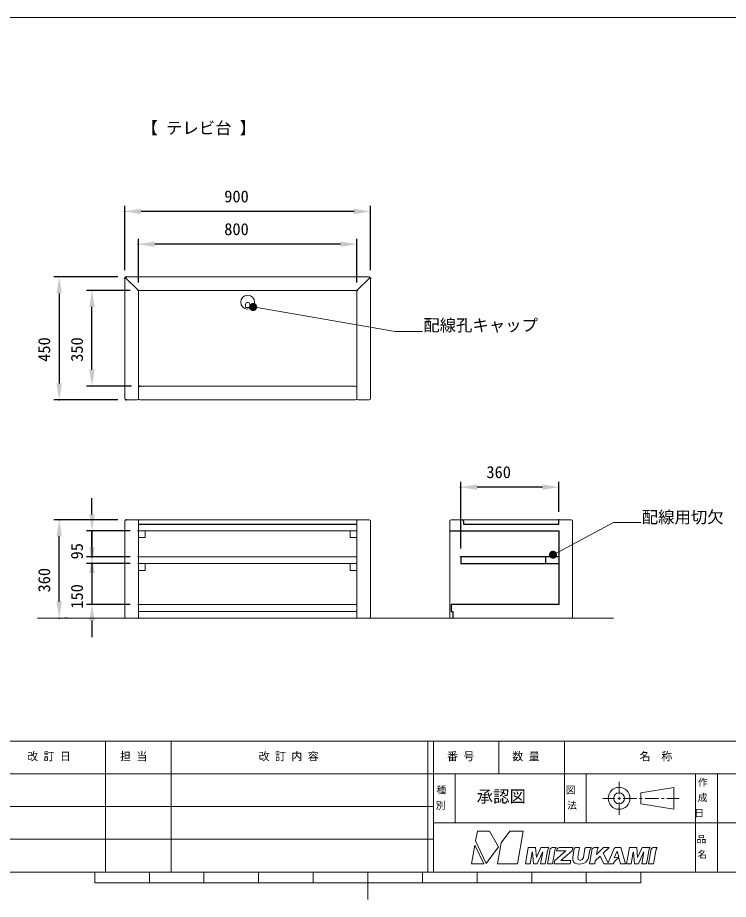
# Model space of a CAD drawing. Units: millimetres, scale not verified. Extents: x -203 to 203, y -143 to 143.
# Drawn here: x -64.1 to 66, y -143 to 18.5 of the extents above; entities that cross this region are included whole.
import ezdxf
from ezdxf.enums import TextEntityAlignment as Align

# ---------------------------------------------------------------- set-up
doc = ezdxf.new("R2010")
doc.units = ezdxf.units.MM
doc.header["$LTSCALE"] = 0.5
doc.header["$PDMODE"] = 32
doc.header["$PDSIZE"] = 0.1
for name, color, linetype, lineweight in [('0-1_DIMENSION_LINES$02_DIMENSI', 7, 'Continuous', 25), ('0-3_図面_FORMAT$03_TEXT', 7, 'Continuous', 18), ('0-4_図面_FORMAT$01_WAKU$SUB_LINE', 7, 'Continuous', 18), ('0-5_図面_FORMAT$01_WAKU$OUT_LINE', 6, 'Continuous', 18), ('0-6_図面_FORMAT$02_LOGO$01_MZ_LO', 7, 'Continuous', 18), ('0-8_DIMENSION_LINES$03_LINES', 7, 'Continuous', 18), ('0-9_DIMENSION_LINES$05_HIDE_LI', 7, 'Continuous', 25)]:
    doc.layers.add(name, color=color, linetype=linetype, lineweight=lineweight)
doc.layers.add('0-2_DEFPOINTS', color=7, linetype='Continuous')
doc.styles.add('ＭＳ ゴシック', font='')
doc.styles.get('ＭＳ ゴシック').set_extended_font_data('MS Gothic')

# ---------------------------------------------------------------- blocks, each defined once
blk = doc.blocks.new('D14')
at = {"layer": '0-1_DIMENSION_LINES$02_DIMENSI'}
for p, q in [((6679, 3503), (6679, 3508.999)), ((6693, 3497), (6677, 3497)), ((6679, 3497), (6679, 3482)), ((6693, 3482), (6677, 3482)), ((6679, 3476), (6679, 3470.001))]:
    blk.add_line(p, q, dxfattribs=at)
for points in [[(6678, 3503), (6680, 3503), (6679, 3497)], [(6680, 3476), (6678, 3476), (6679, 3482)]]:
    blk.add_solid(points, dxfattribs=at)
at = {"layer": '0-2_DEFPOINTS'}
for p in [(6696, 3497), (6679, 3482), (6696, 3482)]:
    blk.add_point(p, dxfattribs=at)
at = {"layer": '0-1_DIMENSION_LINES$02_DIMENSI', "style": 'ＭＳ ゴシック'}
blk.add_text('150', height=4.399, rotation=90, dxfattribs=at).set_placement((6677, 3480.5), align=Align.BOTTOM_LEFT)
blk = doc.blocks.new('D15')
at = {"layer": '0-1_DIMENSION_LINES$02_DIMENSI'}
for p, q in [((6688.5, 3513), (6665, 3513)), ((6667, 3483), (6667, 3507)), ((6670, 3477), (6669, 3477))]:
    blk.add_line(p, q, dxfattribs=at)
for points in [[(6668, 3507), (6666, 3507), (6667, 3513)], [(6666, 3483), (6668, 3483), (6667, 3477)]]:
    blk.add_solid(points, dxfattribs=at)
at = {"layer": '0-2_DEFPOINTS'}
for p in [(6667, 3513), (6691.5, 3513), (6667, 3477)]:
    blk.add_point(p, dxfattribs=at)
at = {"layer": '0-1_DIMENSION_LINES$02_DIMENSI', "style": 'ＭＳ ゴシック'}
blk.add_text('360', height=4.399, rotation=90, dxfattribs=at).set_placement((6665, 3486.429), align=Align.BOTTOM_LEFT)
blk = doc.blocks.new('D16')
at = {"layer": '0-1_DIMENSION_LINES$02_DIMENSI'}
for p, q in [((6679, 3515), (6679, 3520.999)), ((6693, 3509), (6677, 3509)), ((6679, 3509), (6679, 3499.5)), ((6693, 3499.5), (6677, 3499.5)), ((6679, 3493.5), (6679, 3487.501))]:
    blk.add_line(p, q, dxfattribs=at)
for points in [[(6678, 3515), (6680, 3515), (6679, 3509)], [(6680, 3493.5), (6678, 3493.5), (6679, 3499.5)]]:
    blk.add_solid(points, dxfattribs=at)
at = {"layer": '0-2_DEFPOINTS'}
for p in [(6696, 3509), (6679, 3499.5), (6696, 3499.5)]:
    blk.add_point(p, dxfattribs=at)
at = {"layer": '0-1_DIMENSION_LINES$02_DIMENSI', "style": 'ＭＳ ゴシック'}
blk.add_text('95', height=4.399, rotation=90, dxfattribs=at).set_placement((6677, 3498.536), align=Align.BOTTOM_LEFT)
blk = doc.blocks.new('D17')
at = {"layer": '0-1_DIMENSION_LINES$02_DIMENSI'}
for p, q in [((6814, 3502.5), (6814, 3527)), ((6844, 3525), (6820, 3525)), ((6850, 3516), (6850, 3527))]:
    blk.add_line(p, q, dxfattribs=at)
for points in [[(6820, 3526), (6820, 3524), (6814, 3525)], [(6844, 3524), (6844, 3526), (6850, 3525)]]:
    blk.add_solid(points, dxfattribs=at)
at = {"layer": '0-2_DEFPOINTS'}
for p in [(6814, 3525), (6850, 3513), (6814, 3499.5)]:
    blk.add_point(p, dxfattribs=at)
at = {"layer": '0-1_DIMENSION_LINES$02_DIMENSI', "style": 'ＭＳ ゴシック'}
blk.add_text('360', height=4.399, dxfattribs=at).set_placement((6823.429, 3527), align=Align.BOTTOM_LEFT)
blk = doc.blocks.new('D18')
at = {"layer": '0-1_DIMENSION_LINES$02_DIMENSI'}
for p, q in [((6691, 3604.5), (6691, 3628)), ((6781, 3604.5), (6781, 3628)), ((6775, 3626), (6697, 3626))]:
    blk.add_line(p, q, dxfattribs=at)
for points in [[(6697, 3627), (6697, 3625), (6691, 3626)], [(6775, 3625), (6775, 3627), (6781, 3626)]]:
    blk.add_solid(points, dxfattribs=at)
at = {"layer": '0-2_DEFPOINTS'}
for p in [(6691, 3626), (6691, 3601.5), (6781, 3601.5)]:
    blk.add_point(p, dxfattribs=at)
at = {"layer": '0-1_DIMENSION_LINES$02_DIMENSI', "style": 'ＭＳ ゴシック'}
blk.add_text('900', height=4.399, dxfattribs=at).set_placement((6727.429, 3628), align=Align.BOTTOM_LEFT)
blk = doc.blocks.new('D19')
at = {"layer": '0-1_DIMENSION_LINES$02_DIMENSI'}
for p, q in [((6696, 3600), (6696, 3616)), ((6776, 3600), (6776, 3616)), ((6770, 3614), (6702, 3614))]:
    blk.add_line(p, q, dxfattribs=at)
for points in [[(6702, 3615), (6702, 3613), (6696, 3614)], [(6770, 3613), (6770, 3615), (6776, 3614)]]:
    blk.add_solid(points, dxfattribs=at)
at = {"layer": '0-2_DEFPOINTS'}
for p in [(6696, 3614), (6696, 3597), (6776, 3597)]:
    blk.add_point(p, dxfattribs=at)
at = {"layer": '0-1_DIMENSION_LINES$02_DIMENSI', "style": 'ＭＳ ゴシック'}
blk.add_text('800', height=4.399, dxfattribs=at).set_placement((6727.429, 3616), align=Align.BOTTOM_LEFT)
blk = doc.blocks.new('D20')
at = {"layer": '0-1_DIMENSION_LINES$02_DIMENSI'}
for p, q in [((6688.5, 3602), (6665, 3602)), ((6667, 3596), (6667, 3563)), ((6688.5, 3557), (6665, 3557))]:
    blk.add_line(p, q, dxfattribs=at)
for points in [[(6668, 3596), (6666, 3596), (6667, 3602)], [(6666, 3563), (6668, 3563), (6667, 3557)]]:
    blk.add_solid(points, dxfattribs=at)
at = {"layer": '0-2_DEFPOINTS'}
for p in [(6691.5, 3602), (6667, 3557), (6691.5, 3557)]:
    blk.add_point(p, dxfattribs=at)
at = {"layer": '0-1_DIMENSION_LINES$02_DIMENSI', "style": 'ＭＳ ゴシック'}
blk.add_text('450', height=4.399, rotation=90, dxfattribs=at).set_placement((6665, 3570.929), align=Align.BOTTOM_LEFT)
blk = doc.blocks.new('D21')
at = {"layer": '0-1_DIMENSION_LINES$02_DIMENSI'}
for p, q in [((6693, 3597), (6677, 3597)), ((6679, 3568), (6679, 3591)), ((6693.5, 3562), (6677, 3562))]:
    blk.add_line(p, q, dxfattribs=at)
for points in [[(6680, 3591), (6678, 3591), (6679, 3597)], [(6678, 3568), (6680, 3568), (6679, 3562)]]:
    blk.add_solid(points, dxfattribs=at)
at = {"layer": '0-2_DEFPOINTS'}
for p in [(6679, 3597), (6696, 3597), (6696.5, 3562)]:
    blk.add_point(p, dxfattribs=at)
at = {"layer": '0-1_DIMENSION_LINES$02_DIMENSI', "style": 'ＭＳ ゴシック'}
blk.add_text('350', height=4.399, rotation=90, dxfattribs=at).set_placement((6677, 3570.929), align=Align.BOTTOM_LEFT)
blk = doc.blocks.new('_X65')
at = {"layer": '0-3_図面_FORMAT$03_TEXT', "style": 'ＭＳ ゴシック'}
for s, p in [('品', (6900.35, 3394.002)), ('名', (6900.651, 3388.38))]:
    blk.add_text(s, height=2.566, dxfattribs=at).set_placement(p, align=Align.BOTTOM_LEFT)
blk = doc.blocks.new('_X64')
at = {"layer": '0-3_図面_FORMAT$03_TEXT', "style": 'ＭＳ ゴシック'}
for s, p in [('種', (6805.127, 3412.002)), ('別', (6804.903, 3406.38))]:
    blk.add_text(s, height=2.566, dxfattribs=at).set_placement(p, align=Align.BOTTOM_LEFT)
blk = doc.blocks.new('_X63')
at = {"layer": '0-3_図面_FORMAT$03_TEXT', "style": 'ＭＳ ゴシック'}
for s, p in [('図', (6852.487, 3412.002)), ('法', (6852.977, 3406.38))]:
    blk.add_text(s, height=2.566, dxfattribs=at).set_placement(p, align=Align.BOTTOM_LEFT)
blk = doc.blocks.new('_X62')
at = {"layer": '0-3_図面_FORMAT$03_TEXT', "style": 'ＭＳ ゴシック'}
for s, p in [('作', (6900.875, 3414.813)), ('成', (6900.801, 3409.191)), ('日', (6899.482, 3403.568))]:
    blk.add_text(s, height=2.566, dxfattribs=at).set_placement(p, align=Align.BOTTOM_LEFT)
blk = doc.blocks.new('U74')
at = {"layer": '0-1_DIMENSION_LINES$02_DIMENSI', "color": 1}
for points in [[(6737.25, 3589.701), (6736.701, 3591.75), (6737.25, 3592.299)], [(6738, 3589.5), (6737.25, 3592.299), (6738, 3592.5)], [(6737.25, 3589.701), (6737.25, 3592.299), (6738, 3589.5)], [(6738, 3589.5), (6738, 3592.5), (6738.75, 3589.701)], [(6738.75, 3589.701), (6738, 3592.5), (6738.75, 3592.299)], [(6738.75, 3589.701), (6738.75, 3592.299), (6739.299, 3590.25)], [(6739.299, 3590.25), (6738.75, 3592.299), (6739.299, 3591.75)], [(6736.701, 3590.25), (6736.5, 3591), (6736.701, 3591.75)], [(6736.701, 3590.25), (6736.701, 3591.75), (6737.25, 3589.701)], [(6739.299, 3590.25), (6739.299, 3591.75), (6739.5, 3591)]]:
    blk.add_solid(points, dxfattribs=at)
blk = doc.blocks.new('U75')
at = {"layer": '0-1_DIMENSION_LINES$02_DIMENSI', "color": 1}
for points in [[(6847.075, 3498.951), (6846.526, 3501), (6847.075, 3501.549)], [(6847.825, 3498.75), (6847.075, 3501.549), (6847.825, 3501.75)], [(6847.075, 3498.951), (6847.075, 3501.549), (6847.825, 3498.75)], [(6847.825, 3498.75), (6847.825, 3501.75), (6848.575, 3498.951)], [(6848.575, 3498.951), (6847.825, 3501.75), (6848.575, 3501.549)], [(6848.575, 3498.951), (6848.575, 3501.549), (6849.124, 3499.5)], [(6849.124, 3499.5), (6848.575, 3501.549), (6849.124, 3501)], [(6846.526, 3499.5), (6846.325, 3500.25), (6846.526, 3501)], [(6846.526, 3499.5), (6846.526, 3501), (6847.075, 3498.951)], [(6849.124, 3499.5), (6849.124, 3501), (6849.325, 3500.25)]]:
    blk.add_solid(points, dxfattribs=at)

msp = doc.modelspace()

# ---------------------------------------------------------------- linework, layer by layer
at = {"layer": '0-1_DIMENSION_LINES$02_DIMENSI', "color": 1, "lineweight": 18}
for points in [[(-21, -34.5), (5, -39), (10, -39)], [(33.9123, -79.875), (45, -74), (50, -74)]]:
    msp.add_lwpolyline(points, dxfattribs=at)
at = {"layer": '0-3_図面_FORMAT$03_TEXT'}
for p, q in [((46, -123.75), (46, -121.5)), ((56, -122.5), (50, -123.5)), ((56, -126.5), (56, -122.5)), ((46, -124.75), (46, -124.25)), ((50, -123.5), (50, -125.5)), ((45.25, -124.5), (43, -124.5)), ((46.25, -124.5), (45.75, -124.5)), ((46, -127.5), (46, -125.25)), ((49.25, -124.5), (46.75, -124.5)), ((50.25, -124.5), (49.75, -124.5)), ((50, -125.5), (56, -126.5)), ((53.25, -124.5), (50.75, -124.5)), ((54.25, -124.5), (53.75, -124.5)), ((57, -124.5), (54.75, -124.5))]:
    msp.add_line(p, q, dxfattribs=at)
for radius in [2, 1]:
    msp.add_circle((46, -124.5), radius, dxfattribs=at)
at = {"layer": '0-4_図面_FORMAT$01_WAKU$SUB_LINE'}
for p, q in [((-48, -114), (-48, -138)), ((-36, -114), (-36, -138)), ((24, -114), (24, -120)), ((36, -129), (36, -114)), ((16, -129), (16, -120)), ((40, -120), (40, -129)), ((60, -138), (60, -120)), ((64, -138), (64, -120)), ((12, -126), (-78, -126)), ((12, -129), (144, -129)), ((12, -132), (-78, -132))]:
    msp.add_line(p, q, dxfattribs=at)
at = {"layer": '0-5_図面_FORMAT$01_WAKU$OUT_LINE'}
for p, q in [((198, -114), (-198, -114)), ((11, -114), (11, -138)), ((12, -114), (12, -138)), ((198, -120), (-78, -120)), ((-198, -138), (198, -138)), ((-50, -140), (-50, -138)), ((-40, -140), (-40, -138)), ((-30, -140), (-30, -138)), ((-20, -140), (-20, -138)), ((-10, -140), (-10, -138)), ((0, -138), (0, -143)), ((10, -140), (10, -138)), ((20, -140), (20, -138)), ((30, -140), (30, -138)), ((40, -140), (40, -138)), ((50, -140), (50, -138)), ((-50, -140), (50, -140))]:
    msp.add_line(p, q, dxfattribs=at)
at = {"layer": '0-6_図面_FORMAT$02_LOGO$01_MZ_LO'}
for p, q in [((37.5368, -133.5001), (35.0653, -133.5001)), ((46.3372, -133.5001), (45.4679, -133.5001)), ((40.3739, -135.4237), (40.3965, -135.3012)), ((40.3965, -135.3012), (40.3965, -135.3012)), ((40.2333, -135.7779), (40.2903, -135.6677))]:
    msp.add_line(p, q, dxfattribs=at)
for points in [[(23.9185, -133.3532), (22.2811, -130.5), (20.052, -130.5), (19.7334, -132.3069), (21.6797, -136.412)], [(28.4519, -130.5), (26.0068, -130.5), (24.423, -132.6639), (23.7466, -136.5), (27.394, -136.5)], [(18.994, -136.5), (21.2213, -136.5), (19.5978, -133.0758)], [(45.1097, -135.4167), (45.6797, -134.1656), (45.9339, -135.2805)]]:
    msp.add_lwpolyline(points, close=True, dxfattribs=at)
for points in [[(33.1643, -133.5221), (33.1564, -133.5001), (31.6973, -133.5001), (30.8813, -135.3254), (30.7128, -133.5001), (29.3797, -133.5001), (28.8508, -136.5), (29.7077, -136.5), (30.085, -134.3718), (30.1212, -134.3718), (30.3134, -136.5), (31.0307, -136.5), (31.9772, -134.3718)], [(34.4907, -133.528), (34.4785, -133.5001), (33.7311, -133.5001)], [(34.5924, -133.8998), (34.52, -134.1359), (36.248, -134.138), (34.2351, -135.8723), (34.125, -136.5), (37.0697, -136.5), (37.1838, -135.8537), (35.3578, -135.8512), (37.4305, -134.0987), (37.5368, -133.5001)], [(37.8062, -133.6918), (37.5241, -135.2886), (37.5207, -135.7942), (37.6572, -136.1388), (37.9298, -136.3967), (38.3411, -136.5181), (38.8134, -136.5486), (39.4797, -136.4487), (39.8948, -136.201), (40.2275, -135.7892)], [(39.7553, -133.6956), (39.4664, -135.331), (39.2624, -135.7153), (38.8631, -135.8509), (38.5099, -135.7132), (38.4414, -135.331), (38.7636, -133.5001), (38.0482, -133.5001)], [(40.8635, -133.5423), (40.8489, -133.5001), (40.7137, -133.5065), (40.0021, -133.5001)], [(40.3988, -135.2886), (40.6262, -134.0012), (40.8635, -133.5423)], [(42.2217, -133.528), (42.2092, -133.5001), (41.4125, -133.5001)], [(45.0487, -133.8322), (43.9945, -136.289), (43.107, -134.5303), (44.1923, -133.5001), (43.1434, -133.5001), (41.8365, -134.8052), (41.959, -134.0946)], [(45.9654, -135.4039), (46.2447, -136.5), (47.188, -136.5), (46.3372, -133.5001)], [(51.6741, -133.5221), (51.6663, -133.5001), (50.2071, -133.5001), (49.3912, -135.3254), (49.2227, -133.5001), (47.8896, -133.5001), (47.3606, -136.5), (48.2176, -136.5), (48.5948, -134.3718), (48.631, -134.3718), (48.8233, -136.5), (49.5406, -136.5), (50.4871, -134.3718)], [(53.0005, -133.528), (52.9883, -133.5001), (52.241, -133.5001)], [(32.0194, -134.3718), (31.6421, -136.5), (32.493, -136.5), (32.9191, -134.0808)], [(33.2994, -134.1367), (32.8831, -136.5), (33.7988, -136.5), (34.2223, -134.0946)], [(40.9871, -134.1367), (40.5715, -136.5), (41.5368, -136.5), (41.5384, -136.5), (41.5439, -136.5), (41.6443, -135.9188), (42.5284, -135.0795), (43.1843, -136.5), (44.9459, -136.5)], [(50.5292, -134.3718), (50.152, -136.5), (51.0029, -136.5), (51.429, -134.0808)], [(51.8093, -134.1367), (51.3929, -136.5), (52.3087, -136.5), (52.7322, -134.0946)]]:
    msp.add_lwpolyline(points, dxfattribs=at)
for centre, radius, start, end in [((33.7742, -134.1229), 0.8561, 135.436, 177.18162), ((33.898, -134.0779), 0.6015, 106.10853, 185.61083), ((35.2047, -134.2131), 0.9895, 136.18472, 173.12017), ((35.0741, -133.9901), 0.4901, 91.03463, 169.38909), ((38.0431, -133.7422), 0.2422, 88.80192, 167.99496), ((39.9968, -133.7469), 0.2469, 88.77298, 167.99431), ((41.5809, -134.073), 0.5972, 106.38228, 186.12371), ((42.933, -134.202), 0.9799, 136.54508, 173.70767), ((45.4594, -133.9198), 0.4199, 88.83548, 167.9571), ((52.2841, -134.1229), 0.8561, 135.436, 177.18162), ((52.4079, -134.0779), 0.6015, 106.10853, 185.61083), ((53.7145, -134.2131), 0.9895, 136.18472, 173.12017), ((31.9983, -134.363), 0.0228, 337.38667, 202.61333), ((39.5102, -135.2642), 0.8783, 332.65034, 349.54143), ((38.5515, -134.9606), 1.8762, 349.54143, 349.93236), ((46.8386, -137.2383), 2.0316, 115.4544, 158.69079), ((50.5082, -134.363), 0.0228, 337.38667, 202.61333), ((38.9196, -135.0984), 1.4791, 332.15939, 332.65034)]:
    msp.add_arc(centre, radius, start, end, dxfattribs=at)
at = {"layer": '0-8_DIMENSION_LINES$03_LINES'}
for p, q in [((193, 18.5), (-193, 18.5)), ((-44.25, -29), (0.25, -29)), ((-44.5, -51.25), (-44.5, -29.25)), ((-42, -31.5), (-44.4268, -29.0732)), ((-2, -31.5), (0.4268, -29.0732)), ((0.5, -29.25), (0.5, -51.25)), ((-2, -51.25), (-2, -31.5)), ((-22.3875, -34.0368), (-22.3875, -34.5205)), ((-21.6125, -34.0368), (-21.6125, -34.5205)), ((-41.75, -49), (-2.25, -49)), ((-44.25, -51.5), (-42.25, -51.5)), ((-41.75, -51.5), (-2.25, -51.5)), ((-1.75, -51.5), (0.25, -51.5)), ((-44.5, -91.25), (-44.5, -73.75)), ((-44.25, -73.5), (0.25, -73.5)), ((0.5, -73.75), (0.5, -91.25)), ((15, -91.25), (15, -73.75)), ((15.25, -73.5), (37.25, -73.5)), ((37.5, -73.75), (37.5, -91.25)), ((-42, -75.5), (-42, -91.5)), ((-2, -75.75), (-2, -91.5)), ((-42, -90.25), (-2, -90.25)), ((-60.5, -91.5), (45, -91.5)), ((0.25, -91.5), (-44.25, -91.5))]:
    msp.add_line(p, q, dxfattribs=at)
for points in [[(-42, -51.25), (-42, -31.5), (-2, -31.5)], [(-2, -74.25), (-2, -76.75), (-3.25, -76.75), (-3.25, -75.5), (-40.75, -75.5), (-40.75, -76.75), (-42, -76.75), (-42, -74.25)]]:
    msp.add_lwpolyline(points, dxfattribs=at)
for points in [[(-42, -73.5), (-2, -73.5), (-2, -75.5), (-42, -75.5)], [(-42, -82.75), (-42, -80.25), (-2, -80.25), (-2, -82.75), (-3.25, -82.75), (-3.25, -81.5), (-40.75, -81.5), (-40.75, -82.75)], [(-42, -80.25), (-2, -80.25), (-2, -81.5), (-42, -81.5)], [(-42, -89), (-2, -89), (-2, -91.5), (-42, -91.5)], [(-42, -89), (-2, -89), (-2, -91.5), (-42, -91.5)]]:
    msp.add_lwpolyline(points, close=True, dxfattribs=at)
msp.add_circle((-22, -33.6068), 1.275, dxfattribs=at)
for centre, radius, start, end in [((-44.25, -29.25), 0.25, 90, 180), ((-44.25, -29.25), 0.25, 90, 180), ((0.25, -29.25), 0.25, 0, 90), ((-22, -34.0368), 0.3875, 0, 180), ((-22, -33.6068), 0.9925, 247.01885, 292.98115), ((-41.75, -49.25), 0.25, 90, 180), ((-2.25, -49.25), 0.25, 0, 90), ((-44.25, -51.25), 0.25, 180, 270), ((-42.25, -51.25), 0.25, 270, 0), ((-41.75, -51.25), 0.25, 180, 270), ((-2.25, -51.25), 0.25, 270, 0), ((-1.75, -51.25), 0.25, 180, 270), ((0.25, -51.25), 0.25, 270, 0), ((-44.25, -73.75), 0.25, 90, 180), ((-42.25, -73.75), 0.25, 0, 90), ((-41.75, -73.75), 0.25, 90, 180), ((-2.25, -73.75), 0.25, 0, 90), ((-1.75, -73.75), 0.25, 90, 180), ((0.25, -73.75), 0.25, 0, 90), ((15.25, -73.75), 0.25, 90, 180), ((37.25, -73.75), 0.25, 0, 90), ((-44.25, -91.25), 0.25, 180, 270), ((0.25, -91.25), 0.25, 270, 0), ((15.25, -91.25), 0.25, 180, 270), ((37.25, -91.25), 0.25, 270, 0)]:
    msp.add_arc(centre, radius, start, end, dxfattribs=at)
at = {"layer": '0-9_DIMENSION_LINES$05_HIDE_LI'}
for p, q in [((-42, -74.25), (-2, -74.25)), ((32.5, -80.25), (32.5, -81.5))]:
    msp.add_line(p, q, dxfattribs=at)
for points in [[(17.5, -73.75), (17.5, -74.25), (35, -74.25), (35, -73.5)], [(15, -75.5), (35, -75.5), (35, -89), (15.25, -89), (15.25, -90.25), (15.5877, -90.25), (15.5877, -91.5)], [(35, -80.25), (17, -80.25), (17, -81.5), (35, -81.5)]]:
    msp.add_lwpolyline(points, dxfattribs=at)
msp.add_arc((17.25, -73.75), 0.25, 0, 90, dxfattribs=at)

# ---------------------------------------------------------------- block references
at = {"layer": '0-1_DIMENSION_LINES$02_DIMENSI', "xscale": 0.5, "yscale": 0.5}
for name in ['D18', 'D19', 'D20', 'D21', 'U74', 'D17', 'D16', 'D15', 'D14', 'U75']:
    msp.add_blockref(name, (-3390, -1830), dxfattribs=at)
at = {"layer": '0-3_図面_FORMAT$03_TEXT', "xscale": 0.5, "yscale": 0.5}
for name in ['_X62', '_X64', '_X63', '_X65']:
    msp.add_blockref(name, (-3390, -1830), dxfattribs=at)

# ---------------------------------------------------------------- texts
at = {"layer": '0-1_DIMENSION_LINES$02_DIMENSI', "style": 'ＭＳ ゴシック'}
for s, p in [('【 テレビ台 】', (-41.4493, -3.464)), ('配線孔キャップ', (10.1514, -39.5977)), ('配線用切欠', (50.1514, -74.7547))]:
    msp.add_text(s, height=2.199, dxfattribs=at).set_placement(p, align=Align.BOTTOM_LEFT)
at = {"layer": '0-3_図面_FORMAT$03_TEXT', "style": 'ＭＳ ゴシック'}
for s, height, p in [('改 訂 日', 1.466, (-62.3608, -117.9799)), ('担 当', 1.466, (-45.3714, -117.9799)), ('改 訂 内 容', 1.466, (-19.9835, -117.964)), ('番 号', 1.466, (14.5112, -117.9799)), ('数 量', 1.466, (26.4452, -117.9799)), ('名\u3000称', 1.466, (49.7337, -117.9799)), ('承認図', 2.199, (19.9406, -125.9023))]:
    msp.add_text(s, height=height, dxfattribs=at).set_placement(p, align=Align.BOTTOM_LEFT)

doc.saveas('drawing.dxf')
